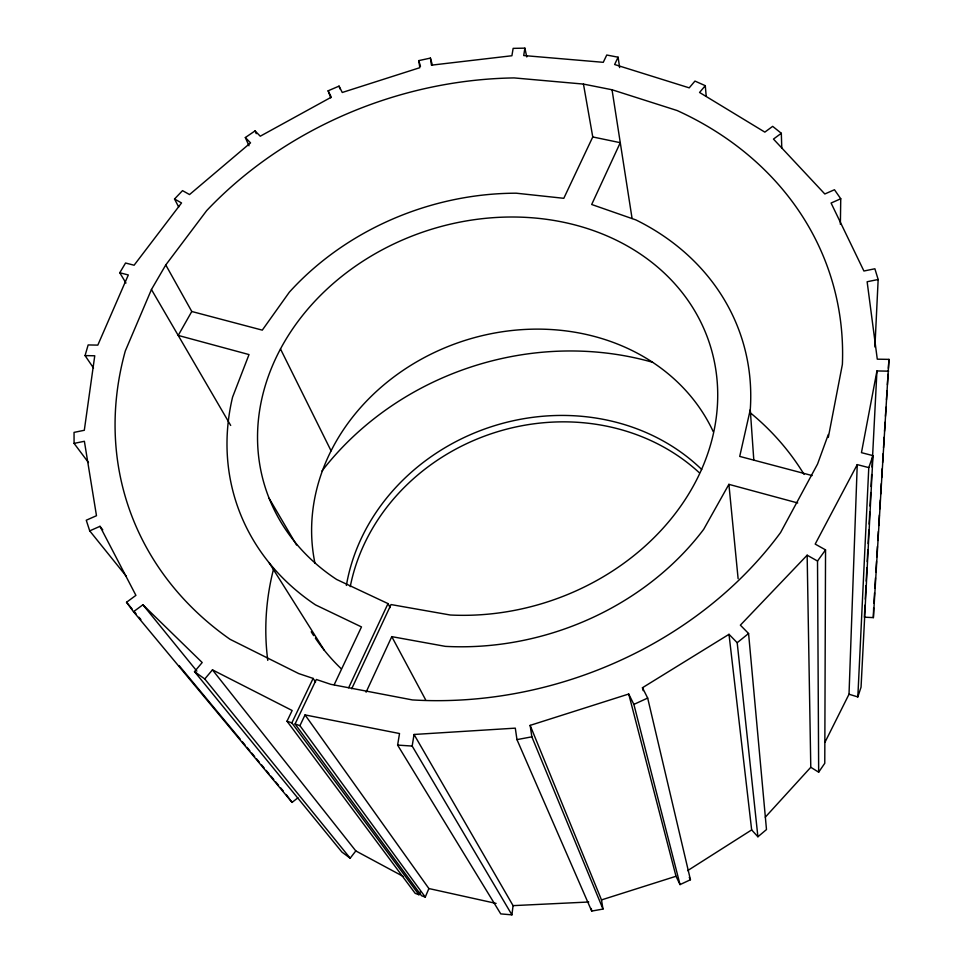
<?xml version="1.0" encoding="UTF-8"?>
<svg xmlns="http://www.w3.org/2000/svg" width="963" height="963" viewBox="0 0 963 963"><rect width="100%" height="100%" fill="white"/><g stroke="black" fill="none" stroke-linecap="round" stroke-linejoin="round"><path stroke-width="1.44" d="M857.239 464.611L849.017 694.239L857.828 696.923L868.782 467.609L857.239 464.611L815.192 544.095L825.544 549.885L824.773 763.286L818.67 772.182L810.786 767.282L807.15 555.194L817.515 561.032L818.67 772.182M828.312 437.395L842.384 364.399A369.539 304.525 -18.1 0 0 677.145 110.54L612.035 89.764L583.458 84.082L514.158 77.919A369.539 304.525 -18.1 0 0 206.684 210.608L165.768 264.945L151.444 289.526L125.298 350.989A369.539 304.525 -18.1 0 0 230.049 639.3L298.747 673.594L313.119 678.409L315.551 682.045M840.374 224.343L840.747 198.763L834.464 189.735L824.822 193.984L773.47 139.081L781.318 133.279L772.663 126.358L764.839 132.124L699.559 92.472L705.289 85.683L694.961 81.085L689.219 87.85L614.623 64.521L618.102 57.202L606.75 55.023L603.259 62.318L523.703 55.541L524.895 48.15L513.135 48.367L511.907 55.746L431.46 65.159L430.401 58.093L418.797 60.609L419.82 67.687L342.262 92.484L339.048 86.116L328.13 90.799L330.706 97.841M864.979 605.173L864.365 617.187L873.369 617.62L888.957 359.38L877.281 359.175L867.133 281.75L878.16 279.499L874.885 268.773L863.907 271.012L831.081 203.037L840.747 198.763M873.369 617.62L873.646 607.809M874.91 347.017L878.16 279.499M865.28 599.167L865.966 585.66M866.206 581.146L866.893 567.64M867.194 561.634L867.807 549.62M868.12 543.614L868.807 530.095M869.12 524.101L869.733 512.087M870.034 506.081L870.733 492.562M871.034 486.556L871.647 474.542M872.033 467.043L876.944 370.948L888.668 371.164M876.944 370.948L861.452 452.658L872.972 455.631L861.054 687.161L857.828 696.923M873.923 603.32L874.56 592.835M874.837 588.345L875.487 577.872M875.861 571.89L876.499 561.417M876.775 556.927L877.425 546.442M877.799 540.46L878.352 531.48M878.713 525.497L879.363 515.024M879.737 509.03L880.29 500.05M880.651 494.067L881.301 483.595M881.675 477.612L882.228 468.632M882.59 462.637L883.143 453.657M883.516 447.675L884.166 437.202M884.528 431.219L885.081 422.239M885.454 416.245L886.008 407.265M886.466 399.789L887.019 390.809M887.392 384.827L888.042 374.342M888.404 368.36L888.957 359.38M305.042 714.919L428.884 888.548L425.261 897.095L299.926 725.669L305.042 714.919L399.525 733.529L397.611 745.097L500.748 913.899L511.919 914.85L513.074 905.641L414.042 734.468L515.301 728.148L516.962 739.62L591.703 911.082L602.982 909.06L601.49 899.911L530.144 725.368L628.719 694.022L633.883 704.398L680.034 884.6L690.435 879.749L647.678 698.067L642.465 687.726L729.003 634.316L737.189 642.718L757.905 836.775L766.488 829.552L748.576 633.51L740.366 625.156L807.15 555.194M511.919 914.85L412.176 746.06L414.042 734.468M583.458 84.082L592.763 136.951L620.268 142.693L591.679 204.493L635.917 219.925A265.764 222.224 -18.1 0 1 750.273 409.672L739.716 456.414L812.122 475.566M93.495 367.998L85.057 355.6L88.151 344.947L97.817 345.115L128.32 274.973L119.773 272.746L125.551 263.019L134.098 265.222L181.538 202.952L174.52 199.004L182.525 190.638L189.542 194.562L250.536 142.885L245.336 137.54L255.051 130.896L260.263 136.204L331.308 97.179L328.13 90.799M868.782 467.609L872.972 455.631M828.324 434.469L817.551 464.058L780.608 532.503A369.539 304.525 -18.1 0 1 412.357 699.92L330.803 684.332L316.321 679.481L295.075 723.983L421.481 895.686L425.261 897.095M212.45 669.863L355.816 850.931L350.171 858.202L204.77 678.975L212.45 669.863L292.15 710.501L287.01 721.203L415.173 893.339L418.953 894.747L420.109 892.039M366.084 692.204L391.785 636.639L445.363 646.366A265.764 222.224 -18.1 0 0 703.7 529.313L728.895 484.353L797.701 502.963M348.654 687.751L388.017 603.608L336.689 579.497A233.515 195.128 -18.1 0 1 374.113 254.328A233.515 195.128 -18.1 0 1 714.149 360.619A233.515 195.128 -18.1 0 1 450.275 615.008L391.026 604.559L351.712 688.774M334.221 684.669L361.486 626.925L315.539 604.908A265.764 222.224 -18.1 0 1 232.565 397.153L249.02 354.577L178.215 335.425L191.781 311.494L165.768 264.945M592.763 136.951L563.8 198.306L516.228 193.202A265.764 222.224 -18.1 0 0 289.357 292.162L262.285 330.14L191.781 311.494M418.953 894.747L291.849 722.876L313.119 678.409M824.918 742.377L849.017 694.239M817.515 561.032L825.544 549.885M350.171 858.202L341.937 852.086L194.514 671.608L202.194 662.532L142.921 604.776L133.508 611.722L126.526 602.272L135.915 595.363L99.983 526.328L89.715 530.866L86.261 520.225L96.481 515.711L84.383 441.283L74.079 443.389L74.043 432.387L84.311 430.28L94.759 355.78L85.057 355.6M765.284 817.178L810.786 767.282M737.189 642.718L748.576 633.51M133.508 611.722L292.054 802.408L297.964 797.797M687.63 870.636L751.658 829.913L729.003 634.316M633.883 704.398L647.678 698.067M601.49 899.911L676.002 876.27L680.034 884.6M516.962 739.62L531.853 736.827L602.982 909.06M513.074 905.641L588.754 902.006M397.611 745.097L412.176 746.06M428.884 888.548L496.101 903.414M287.01 721.203L291.849 722.876M295.075 723.983L299.926 725.669M355.816 850.931L403.064 876.354M194.514 671.608L204.77 678.975M751.658 829.913L757.905 836.775M126.526 602.272L132.268 609.182M134.182 611.493L136.096 613.792M138.961 617.247L140.875 619.546M179.118 665.602L240.317 739.295M242.219 741.594L245.096 745.049M247.01 747.348L249.874 750.803M251.788 753.114L254.653 756.569M256.567 758.868L259.432 762.323M261.346 764.622L264.211 768.077M266.125 770.376L268.99 773.831M270.904 776.142L273.781 779.597M275.683 781.896L278.56 785.351M280.474 787.65L283.339 791.105M142.921 604.776L196.885 671.139M89.715 530.866L126.382 576.368M99.983 526.328L102.776 529.867M74.079 443.389L88.476 462.577M286.204 794.559L292.054 802.408M269.243 562.91L324.362 650.35M119.773 272.746L125.96 283.05M269.146 498.353L296.556 545.034M151.444 289.526L230.687 425.441M391.785 636.639L425.586 699.728M174.52 199.004L178.685 206.985M388.017 603.608L390.099 607.617M280.486 348.955L331.079 450.84M689.267 877.377L690.435 879.749M245.336 137.54L248.984 145.786M255.051 130.896L256.242 133.652M339.048 86.116L340.059 88.945M418.797 60.609L420.482 66.363M430.401 58.093L432.447 65.303M628.719 694.022L676.002 876.27M642.465 687.726L643.164 690.64M524.895 48.15L526.773 56.961M591.282 908.47L591.703 911.082M612.035 89.764L632.077 218.481M530.144 725.368L531.853 736.827M618.102 57.202L619.642 67.603M728.895 484.353L738.115 578.667M705.289 85.683L706.192 96.144M750.273 409.672L753.824 460.338M781.318 133.279L781.787 148.254M314.961 563.211A210.777 182.741 -18.1 0 1 462.36 341.287A210.777 182.741 -18.1 0 1 713.246 431.665M341.215 668.731A239.847 208.068 -18.1 0 1 315.346 638.144M313.661 635.616A239.847 208.068 -18.1 0 1 311.218 631.776M350.255 586.623A205.324 184.065 -18.1 0 1 493.321 433.061A205.324 184.065 -18.1 0 1 699.379 472.809M346.379 585.444A206.696 184.932 -18.1 0 1 491.214 426.753A206.696 184.932 -18.1 0 1 701.738 469.511M267.774 660.389A288.888 258.939 -18.1 0 1 273.576 568.904M322.003 470.955A288.888 258.939 -18.1 0 1 652.505 362.244M750.562 413.007A288.888 258.939 -18.1 0 1 804.069 474.422"/></g></svg>
